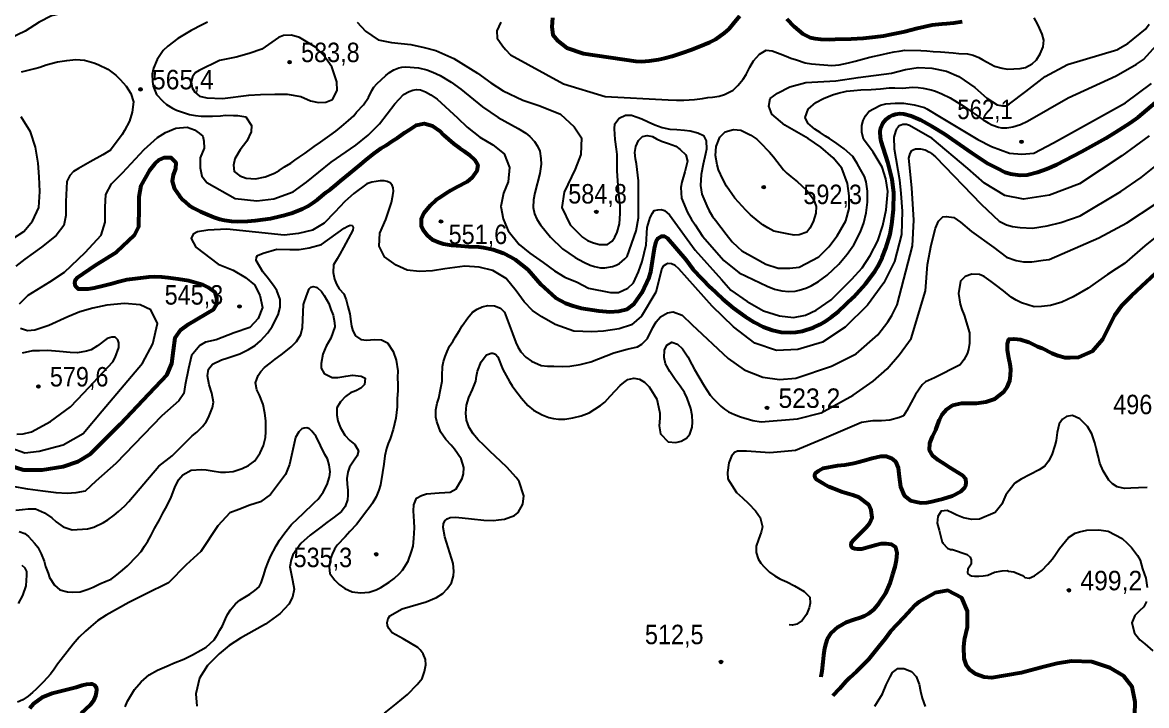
# Model space of a CAD drawing. Header units: metres. Extents: x 547833 to 556102, y 1844799 to 1850994.
# Drawn here: x 551355 to 552337, y 1848563 to 1849160 of the extents above; entities that cross this region are included whole.
import ezdxf

# ---------------------------------------------------------------- set-up
doc = ezdxf.new("R2010")
doc.units = ezdxf.units.M
doc.header["$LTSCALE"] = 6.8
for name, color, linetype, lineweight in [('1', 7, 'Continuous', 25), ('2', 7, 'Continuous', 53), ('5', 7, 'Continuous', 13)]:
    doc.layers.add(name, color=color, linetype=linetype, lineweight=lineweight)

msp = doc.modelspace()

# ---------------------------------------------------------------- hatches: boundary and pattern name
at = {"layer": '5'}
for points in [[(551589.51, 1849124.86, 1), (551586.51, 1849124.86, 1)], [(551459.25, 1849101.08, 1), (551456.25, 1849101.08, 1)], [(552228.83, 1849055.31, 1), (552225.83, 1849055.31, 1)], [(552003.63, 1849015.61, 1), (552000.63, 1849015.61, 1)], [(551721.71, 1848985.66, 1), (551718.71, 1848985.66, 1)], [(551857.45, 1848994, 1), (551854.45, 1848994, 1)], [(551545.71, 1848911.43, 1), (551542.71, 1848911.43, 1)], [(551370.07, 1848841.45, 1), (551367.07, 1848841.45, 1)], [(552006.57, 1848822.75, 1), (552003.57, 1848822.75, 1)], [(551665.21, 1848694.81, 1), (551662.21, 1848694.81, 1)], [(552270.26, 1848663.38, 1), (552267.26, 1848663.38, 1)], [(551966.39, 1848600.75, 1), (551963.39, 1848600.75, 1)]]:
    msp.add_hatch(color=256, dxfattribs=at).paths.add_polyline_path(points)

# ---------------------------------------------------------------- linework, layer by layer
at = {"layer": '1'}
for points in [[(551403.02, 1849169.18), (551390.15, 1849167.62), (551379.99, 1849165.34), (551369.31, 1849159.73), (551357.09, 1849151.85), (551344.13, 1849145.71)], [(552236.78, 1849123.46), (552240.34, 1849126.87), (552243.69, 1849132.14), (552246.31, 1849138.28), (552246.92, 1849144.03), (552245.38, 1849149.23), (552243.05, 1849154.49), (552241.2, 1849158.23), (552238.39, 1849163.59)], [(551516.33, 1849159.66), (551511.48, 1849157.46), (551502.15, 1849152.49), (551490.35, 1849145.45), (551481.53, 1849138.93), (551477.67, 1849135.1), (551472.38, 1849127.25), (551468.98, 1849119.63), (551467.87, 1849114.21), (551468.15, 1849107.99), (551468.96, 1849103.93), (551471.78, 1849096.58), (551477.28, 1849090.84), (551480.54, 1849087.71), (551485.56, 1849084.64), (551489.3, 1849082.85), (551494.3, 1849081.22), (551500.65, 1849079.1), (551505.71, 1849078.28), (551510.74, 1849077.77), (551516.68, 1849077.69), (551520.68, 1849077.69), (551527.53, 1849078.04), (551532.12, 1849078.44), (551538.87, 1849078.3), (551542.87, 1849078.3), (551549.91, 1849077.08), (551554.83, 1849069.5), (551554.4, 1849063.85), (551550.58, 1849055.69), (551544.76, 1849048.26), (551540.27, 1849040.35), (551539.03, 1849034.75), (551539.68, 1849029.38), (551544.46, 1849025.64), (551550, 1849023.59), (551558.08, 1849022.97), (551566.53, 1849024.63), (551574.78, 1849027.88), (551578.83, 1849030.13), (551583.58, 1849033.27), (551589.09, 1849036.66), (551592.48, 1849039.16), (551596.49, 1849041.73), (551601.65, 1849045.4), (551609.6, 1849051.17), (551614.9, 1849055.01), (551623.16, 1849060.82), (551628.32, 1849064.49), (551633.27, 1849068.62)], [(551646.93, 1849159.9), (551654.16, 1849151.9), (551665.26, 1849144.37), (551677.02, 1849142.14), (551693.84, 1849140.14), (551705.48, 1849137.77), (551715.73, 1849135.1), (551731.6, 1849128.02), (551752.22, 1849115.12), (551763.67, 1849106.85), (551774.59, 1849099.69), (551791.75, 1849091.6), (551806.72, 1849086.62), (551824.56, 1849079.39), (551836.72, 1849068.47), (551843.01, 1849058.66), (551842.41, 1849044.23), (551837.59, 1849031.24), (551827.75, 1849011.25), (551825.85, 1848997.84), (551833.05, 1848982.66), (551843.89, 1848971.83), (551848.33, 1848969.03), (551853.55, 1848967.1), (551858.78, 1848965.48), (551865.57, 1848965.47), (551869.66, 1848968.45), (551872.11, 1848971.89), (551874.28, 1848976.4), (551876.14, 1848983.71), (551876.88, 1848992.48), (551876.72, 1848999.41), (551876.16, 1849004.4), (551875.7, 1849009.87), (551874.74, 1849021.13), (551874.23, 1849029.75), (551874.25, 1849037.97), (551874.03, 1849044.1), (551873.5, 1849048.77), (551872.54, 1849057.19), (551871.79, 1849066.58), (551872.24, 1849071.05), (551875.79, 1849075.87), (551881.5, 1849078.42), (551886.7, 1849078.53), (551891.62, 1849076.88), (551895.58, 1849075.43), (551901.09, 1849072.74), (551907.09, 1849069.95), (551913.51, 1849067.68), (551920.13, 1849066.37), (551926.33, 1849065.97), (551932.88, 1849065.29), (551937.84, 1849064.75), (551944.49, 1849063.14), (551949.66, 1849060.72), (551951.75, 1849056.22), (551952.11, 1849048.84), (551951.32, 1849044.65), (551949.2, 1849035.57), (551947.52, 1849026.69), (551947.02, 1849017.17), (551948.04, 1849009.55), (551952.36, 1848999.3), (551954.2, 1848995.56), (551957.51, 1848990.09), (551959.94, 1848986.74), (551969.22, 1848974.53), (551974.71, 1848967.89), (551979.15, 1848963.5), (551983.18, 1848960.01), (551994.05, 1848953.76), (552003.89, 1848948.2), (552014.79, 1848944.98), (552025.06, 1848944.98), (552033.18, 1848945.63), (552050.36, 1848954.87), (552059.11, 1848963.38), (552066.43, 1848973.01), (552073.85, 1848986.05), (552076.83, 1848996.99), (552076.81, 1849007.95), (552075.35, 1849018.87)], [(551772.62, 1849159.7), (551769.04, 1849152.22), (551769.35, 1849145.69), (551773.98, 1849139.2), (551776.48, 1849135.82), (551781.06, 1849131.09), (551827.35, 1849105.92), (551863.72, 1849094.73), (551918.7, 1849091.99), (551926.02, 1849091.56), (551932.5, 1849091.5), (551941.57, 1849092.21), (551948.57, 1849093.16), (551953.39, 1849093.87), (551957.44, 1849094.33), (551963.19, 1849095.14), (551967.76, 1849096.6), (551975.55, 1849100.33), (551979.66, 1849104.43), (551984.26, 1849109.84), (551986.95, 1849113.94), (551990.16, 1849120.46), (551993.16, 1849126.01), (551998.35, 1849131.81), (552004.44, 1849135.18), (552009.4, 1849134.64), (552016.47, 1849132.12), (552021.74, 1849130.2), (552025.73, 1849128.44), (552030.66, 1849126.79), (552038.35, 1849124.34), (552043.83, 1849123.38), (552061.68, 1849121.93), (552068.09, 1849122.5), (552076.26, 1849124.22), (552082.08, 1849125.82), (552094.97, 1849129.18), (552105.74, 1849131.66), (552110.52, 1849132.68), (552116.23, 1849133.8), (552120.6, 1849134.3), (552125.55, 1849135.17), (552139.31, 1849135), (552144.54, 1849134.8), (552150.29, 1849134.19), (552156.5, 1849133.79), (552167.8, 1849133.01), (552172.75, 1849132.47), (552180.07, 1849132.04), (552185.09, 1849130.87), (552190.05, 1849128.9), (552193.45, 1849126.76), (552197.3, 1849124.83), (552203.86, 1849121.31), (552210.38, 1849119.52), (552215.06, 1849118.63), (552226.04, 1849119.25), (552230.82, 1849120.26), (552236.78, 1849123.46)], [(552075.35, 1849018.87), (552070.35, 1849032.1), (552062.96, 1849041.38), (552052.19, 1849050.51), (552040.95, 1849058.16), (552020.48, 1849069.77), (552009.19, 1849079.41), (552006.69, 1849086.51), (552007.94, 1849093.19), (552014.2, 1849097.79), (552025.05, 1849103.21), (552038.82, 1849106.97), (552065.11, 1849108.64), (552084.72, 1849111.57), (552113.78, 1849115.16), (552126.06, 1849118.35), (552137.2, 1849120.1), (552149.03, 1849119.44), (552161.73, 1849116.94), (552172.48, 1849112.24), (552186.58, 1849102.6), (552186.58, 1849102.6), (552196.97, 1849093.29), (552206.19, 1849087.45), (552210.79, 1849086.53), (552213.92, 1849086.53), (552216.9, 1849088.33), (552231.14, 1849099.17), (552247.96, 1849112.37), (552267.43, 1849122.77), (552311.54, 1849135.95), (552311.58, 1849136.25), (552320.13, 1849141.18), (552335.58, 1849153.68), (552338.87, 1849157.96)], [(552090.12, 1849024.82), (552086.76, 1849030.95), (552083.94, 1849036.32), (552079.94, 1849042.34), (552072.54, 1849049.08), (552066.02, 1849053.7), (552059.53, 1849058.02), (552056.13, 1849060.16), (552051.52, 1849063.27), (552046.76, 1849066.2), (552040.62, 1849071.66), (552038.5, 1849076.48), (552040.97, 1849083.86), (552047.58, 1849089.66), (552054.29, 1849093.11), (552062.29, 1849096.38), (552067.34, 1849097.74), (552074.58, 1849099.35), (552080.82, 1849100.06), (552086.91, 1849100.59), (552095.89, 1849100.82), (552104.17, 1849101.6), (552111.65, 1849102.45), (552116.71, 1849102.39), (552123.67, 1849102.23), (552131.71, 1849102.96), (552137.22, 1849102.79), (552141.55, 1849102.17), (552148.35, 1849100.72), (552152.32, 1849099.53), (552157.76, 1849097.22), (552165.08, 1849093.52), (552177.15, 1849085.96), (552193.84, 1849074.35), (552198.09, 1849071.76), (552201.46, 1849070.12), (552207.35, 1849067.95), (552209.92, 1849067.42), (552214.56, 1849067.55), (552219.64, 1849068.45), (552226.48, 1849070.34), (552232.67, 1849073.25), (552267.99, 1849093.59), (552310.11, 1849112.94), (552327.91, 1849123.19), (552333.86, 1849127.26), (552353.77, 1849149)], [(551353.7, 1849116.52), (551359.49, 1849117.7), (551365.37, 1849119.38), (551369.71, 1849120.55), (551375.42, 1849122.36), (551385.33, 1849125.17), (551393.36, 1849126.3), (551401.12, 1849127.08), (551408.88, 1849126.43), (551416.85, 1849124.19), (551420.69, 1849122.89), (551429.19, 1849118.8), (551436.23, 1849113.57), (551440.07, 1849109.71), (551445.12, 1849103.76), (551449.25, 1849097.37), (551451.71, 1849090.3), (551450.58, 1849081.19), (551448.03, 1849073.19), (551443.89, 1849065), (551441.75, 1849061.54), (551431.5, 1849047.94), (551424.9, 1849043.85), (551413.91, 1849037.88), (551403.55, 1849031.91), (551399.15, 1849029.39), (551396.01, 1849025.94), (551393.5, 1849020.59), (551392.56, 1849002.99), (551392.56, 1848990.73), (551390.67, 1848982.24), (551384.08, 1848973.44), (551371.2, 1848963.07), (551356.72, 1848952.82), (551348.83, 1848946.72)], [(551633.27, 1849068.62), (551639.36, 1849073.84), (551643.99, 1849077.93), (551646.49, 1849081.11), (551652.43, 1849087.6), (551656.93, 1849094.08), (551659.89, 1849100.04), (551661.54, 1849102.94), (551664.31, 1849105.95), (551671.94, 1849113.3), (551675.31, 1849115.89), (551679.08, 1849118.01), (551683.52, 1849119.8), (551685.96, 1849120.44), (551689.63, 1849120.83), (551700.67, 1849119.96), (551708.02, 1849118.08), (551713.1, 1849116.2), (551719.59, 1849113.16), (551729.14, 1849107.47), (551737.59, 1849101.26), (551756.43, 1849085.66), (551770.33, 1849076.41), (551787.78, 1849066.87), (551794.33, 1849062.9), (551797.99, 1849060.02), (551801.97, 1849055.43), (551804.59, 1849051.55), (551806.49, 1849047.17), (551807.5, 1849040.58), (551807.61, 1849035.67), (551806.56, 1849027.47), (551802.19, 1849010.52), (551801.13, 1849004.67), (551800.84, 1848997.83), (551801.95, 1848992.39), (551804.02, 1848987.63), (551807.05, 1848982.66), (551815.84, 1848971.88), (551826.36, 1848961.76), (551837.36, 1848954.2), (551845, 1848950.02), (551850.69, 1848947.44), (551854.33, 1848946.25), (551859.53, 1848945.18), (551863.46, 1848945.09), (551870.11, 1848946.21), (551873.36, 1848947.33), (551876.13, 1848948.92), (551880.87, 1848952.88), (551882.83, 1848955.12), (551890.6, 1848977.45), (551892.88, 1848988.88), (551892.9, 1849015.45), (551892.72, 1849021.27), (551891.62, 1849030.94), (551891.06, 1849035.92), (551890.08, 1849040.39), (551889.61, 1849045.87), (551890.43, 1849051.17), (551892.67, 1849056.47), (551896.41, 1849059.74), (551900.39, 1849060.82), (551904.93, 1849059.76), (551908.61, 1849057.96), (551912.81, 1849055.76), (551918.87, 1849053.76), (551925.46, 1849051.35), (551929.24, 1849048.62), (551934.04, 1849043.95), (551935.47, 1849038.27), (551933.38, 1849028.88), (551930.76, 1849019.9), (551929.87, 1849015.22), (551930.45, 1849005.97), (551935.64, 1848993.61), (551939.19, 1848987.39), (551942.24, 1848982.68), (551948.57, 1848972.82), (551967.34, 1848951.54), (551980.86, 1848940.72), (552005.17, 1848928.97), (552011.69, 1848926.57), (552018.05, 1848925.06), (552024.04, 1848924.46), (552029.78, 1848924.83), (552033.24, 1848925.54), (552038.97, 1848927.4), (552043.61, 1848929.38), (552049.93, 1848933.24), (552057.5, 1848938.71), (552067.74, 1848948.34), (552075.16, 1848956.97), (552080.74, 1848965.13), (552086.71, 1848976.62), (552089.61, 1848984.34), (552091.8, 1848993.08), (552092.84, 1849002.56), (552092.8, 1849011.98), (552091.57, 1849020.23), (552090.12, 1849024.82)], [(551559.48, 1849003.77), (551574.17, 1849005.29), (551591.17, 1849011.53), (551602.67, 1849019.98), (551624.45, 1849037.37), (551645.99, 1849052.38), (551656.69, 1849060.99), (551666.58, 1849070.94), (551680, 1849088.36), (551687.57, 1849096.7), (551692.35, 1849099.09), (551695.76, 1849100.46), (551698.84, 1849100.97), (551702.42, 1849100.63), (551706.69, 1849098.92), (551711.47, 1849096.36), (551716.94, 1849092.6), (551734.73, 1849076.21), (551743.02, 1849068.08), (551743.02, 1849068.08), (551754.13, 1849059.38), (551765.54, 1849052.54), (551775.34, 1849044.86), (551780.22, 1849032.66), (551778.86, 1849020.22), (551774.95, 1849010.48), (551772.58, 1848998.84), (551774.55, 1848987.98), (551778.95, 1848977.55), (551788.52, 1848965.4), (551797.78, 1848957.91), (551809.6, 1848949.81), (551819.38, 1848942.39), (551828.39, 1848936.95), (551839.22, 1848932.66), (551849.15, 1848927.44), (551868.2, 1848923.58), (551875.25, 1848923.58), (551883.49, 1848927.43), (551888.41, 1848932.14), (551892.9, 1848941.77), (551895.89, 1848950.76), (551899.53, 1848965.1), (551900.38, 1848980.3), (551903.04, 1848989.08), (551904.91, 1848992.83), (551906.36, 1848995.11), (551909.68, 1848995.95), (551912.58, 1848996.15), (551915.48, 1848995.11), (551919.84, 1848991.58), (551942.3, 1848960.61), (551965.18, 1848934.92), (551973.52, 1848925.72), (551987.76, 1848915.69), (552001.93, 1848907.62), (552016.02, 1848903.32), (552028.23, 1848901.67), (552038.69, 1848903.73), (552048.06, 1848908.26), (552061.22, 1848917.03), (552079.23, 1848935.28), (552088.21, 1848945.24), (552095.28, 1848955.76), (552101.93, 1848968.71), (552106.32, 1848982.03), (552109.21, 1848995.83), (552110.65, 1849011.93), (552108.94, 1849022.81), (552105.49, 1849032.97), (552097.63, 1849046.11), (552089.44, 1849057.65), (552087.86, 1849063.65), (552087.86, 1849069.56), (552089.18, 1849074), (552091.15, 1849077.94), (552094.27, 1849081.89), (552098.04, 1849084.02), (552104.12, 1849087.31), (552108.88, 1849088.3), (552116.92, 1849088.95), (552124.64, 1849088.95), (552133.5, 1849087.47), (552142.69, 1849085.17), (552144.66, 1849084.02), (552157.1, 1849076.57), (552180.49, 1849062.44), (552189.32, 1849057.38), (552201.18, 1849051.11), (552216.87, 1849045.31), (552227.68, 1849044.4), (552238.04, 1849045.31), (552255.16, 1849054.32), (552318.26, 1849089.29), (552340.89, 1849106.28)], [(551346.79, 1848971.13), (551355.89, 1848976.8), (551363.52, 1848985.95), (551368.98, 1848997.97), (551369.9, 1849011.92), (551369.25, 1849024.76), (551368.48, 1849036.54), (551365.99, 1849050.6), (551361.76, 1849063.92), (551353.38, 1849077)], [(551351.94, 1848913.75), (551359.76, 1848921.14), (551378.42, 1848932.89), (551391.3, 1848941.38), (551409.51, 1848958.67), (551423.33, 1848973.76), (551426.78, 1848985.07), (551426.78, 1848998.28), (551427.41, 1849009.28), (551432.44, 1849018.39), (551442.17, 1849028.14), (551460.86, 1849048.44), (551472.74, 1849059.15), (551479.59, 1849063.33), (551488.7, 1849067.1), (551498.43, 1849068.05), (551505.03, 1849065.84), (551509.11, 1849062.7), (551512.25, 1849060.19), (551513.19, 1849055.79), (551513.51, 1849049.81), (551509.74, 1849041.33), (551509.74, 1849032.53), (551511.31, 1849025.3), (551515.7, 1849019.64), (551540.57, 1849005.78), (551559.48, 1849003.77)], [(552338.96, 1849060.43), (552315.08, 1849043.05), (552278.1, 1849018.59), (552251.81, 1849008.72), (552229.23, 1849005), (552212.86, 1849008.47), (552195.02, 1849019.17), (552180.59, 1849031.83), (552149.17, 1849058.02), (552129.55, 1849069.57), (552126.76, 1849070.23), (552123.81, 1849070.23), (552122.17, 1849069.9), (552120.53, 1849069.08), (552119.21, 1849067.76), (552118.23, 1849066.45), (552117.41, 1849064.15), (552115.93, 1849059.22), (552116.09, 1849049.19), (552120.77, 1849022.06), (552121.99, 1849010.12), (552122.97, 1848994.64), (552122.56, 1848974.2), (552116.51, 1848950.77), (552107.08, 1848931.91), (552092.78, 1848912.49), (552073.27, 1848893.26), (552053.57, 1848880.24), (552032.08, 1848873.78), (552013.35, 1848872.83), (551994.3, 1848879.37), (551975.79, 1848893.64), (551957.24, 1848911.68), (551927.97, 1848944.17), (551924.7, 1848947.28), (551921.75, 1848948.68), (551918.48, 1848948.84), (551916.62, 1848947.9), (551914.28, 1848946.66), (551913.04, 1848944.63), (551907.91, 1848923.78), (551895.41, 1848902.8), (551886.55, 1848895.2), (551876, 1848891.82), (551862.28, 1848889.7), (551852.03, 1848889.28), (551836.27, 1848889.69), (551820.11, 1848895.49), (551808.45, 1848902.29)], [(552101.76, 1848886.64), (552110.62, 1848897.95), (552114, 1848903.38), (552118.69, 1848912.67), (552132.16, 1848964.4), (552133.37, 1848986.72), (552131.56, 1849015.08), (552129.06, 1849040.98), (552130.05, 1849045.09), (552131.52, 1849047.55), (552132.84, 1849048.37), (552134.64, 1849049.19), (552136.78, 1849049.19), (552139.24, 1849049.19), (552143.34, 1849048.21), (552146.96, 1849046.24), (552148.59, 1849044.92), (552152.24, 1849041.98), (552192, 1849000.84), (552207.78, 1848986.04), (552214.36, 1848982.75), (552219.62, 1848981.1), (552226.19, 1848980.44), (552237.04, 1848979.78), (552249.86, 1848981.76), (552261.7, 1848984.72), (552278.46, 1848990.64), (552313.99, 1849011.94), (552331.87, 1849024.18), (552349.33, 1849037.93)], [(551808.45, 1848902.29), (551800.06, 1848907.93), (551792.89, 1848915.41), (551785.84, 1848925.13), (551777.11, 1848935.69), (551765.54, 1848942.9), (551753.72, 1848945.64), (551741.05, 1848946.71), (551723.59, 1848944.33), (551712.85, 1848942.5), (551701.44, 1848941.9), (551690.58, 1848943.19), (551681.17, 1848947.53), (551671.02, 1848954.79), (551666.24, 1848964.12), (551666.84, 1848975.29), (551672.04, 1848987.28), (551676.89, 1849002.23), (551678.23, 1849008.2), (551678.64, 1849012.01), (551678.44, 1849014.89), (551677.72, 1849017.26), (551675.97, 1849019.42), (551673.19, 1849020.65), (551670.72, 1849021.06), (551667.13, 1849021.17), (551663.63, 1849020.55), (551659.82, 1849019.93), (551655.4, 1849018.39), (551644.07, 1849010.12), (551636.19, 1849003.03), (551636.19, 1849003.03), (551627.53, 1848993.75), (551618.12, 1848984.13), (551608.02, 1848978.07), (551595.86, 1848975.03), (551583.11, 1848973.61), (551533.15, 1848978.91), (551516.49, 1848978), (551507.48, 1848976.65), (551503.88, 1848974.4), (551502.07, 1848970.79), (551506.13, 1848963.13), (551525.5, 1848948.21), (551538.77, 1848943.17), (551549.49, 1848936.63), (551557.31, 1848930.28), (551562.07, 1848921.19), (551564.41, 1848910.51), (551560.5, 1848900.77), (551553.37, 1848892.86), (551539.61, 1848888.25), (551529.23, 1848884.23), (551523.87, 1848882.22), (551514.49, 1848880.2), (551509.46, 1848877.19), (551502.43, 1848868.47), (551499.75, 1848857.07), (551496.73, 1848842.98), (551495.73, 1848835.27), (551491.37, 1848828.9), (551476.3, 1848815.82), (551436.1, 1848774.24), (551418.68, 1848758.82), (551409.29, 1848750.1), (551401.25, 1848748.43), (551393.55, 1848748.09), (551384.17, 1848748.43), (551372.44, 1848750.1), (551359.44, 1848751.7), (551346.37, 1848754.03)], [(552246.24, 1848951.81), (552251.63, 1848952.51), (552294.9, 1848971.23), (552319.23, 1848984.39), (552344.21, 1849000.84)], [(551750.6, 1848846.02), (551751.35, 1848850.53), (551752.28, 1848854.9), (551755.31, 1848862.98), (551759.97, 1848868.99), (551761.86, 1848869.82), (551763.95, 1848870.45), (551765.42, 1848870.45), (551767.72, 1848869.82), (551769.81, 1848867.31), (551774.38, 1848856.3), (551779.98, 1848845.88), (551782.31, 1848842.04), (551784.74, 1848838.69), (551790.65, 1848831.15), (551796.24, 1848824.99), (551801.14, 1848820.81), (551804.85, 1848818.7), (551808.7, 1848816.77), (551814.49, 1848814.43), (551818.55, 1848813.47), (551823.02, 1848813.03), (551828.39, 1848813), (551835.52, 1848814.13), (551842.76, 1848815.74), (551849.72, 1848818.42), (551859.72, 1848824.92), (551863.35, 1848827.7), (551868.12, 1848832.98), (551872.61, 1848837.91), (551876.86, 1848842.18), (551880.01, 1848845.06), (551883.37, 1848847.5), (551888.59, 1848848.72), (551893.76, 1848847.73), (551897.99, 1848845.21), (551902.09, 1848841.09), (551906.5, 1848834.17), (551908.66, 1848830.47), (551910.24, 1848823.54), (551911.32, 1848818.14), (551911.33, 1848813.88), (551910.69, 1848807.02), (551911.95, 1848800.06), (551918.58, 1848793.07), (551925.27, 1848792.57), (551930.05, 1848793.58), (551934.79, 1848796.33), (551937.56, 1848799.8), (551939.55, 1848805.87), (551939.85, 1848810.17), (551939.67, 1848815.99), (551938.48, 1848822.32), (551935.27, 1848831.12), (551932.97, 1848836.07), (551929.32, 1848841.81), (551924.87, 1848847.62), (551920.15, 1848854.51), (551916.39, 1848861.18), (551915.27, 1848866.9), (551915.36, 1848873.07), (551917.53, 1848877.58), (551921.96, 1848880.29), (551926.74, 1848878.46), (551931.33, 1848874.25), (551935.88, 1848867.5), (551939.5, 1848860.65), (551941.73, 1848856.32), (551950.14, 1848841.96), (551955.5, 1848833.73), (551958.21, 1848830.72), (551964.63, 1848824.18), (551967.93, 1848821.56), (551971.5, 1848819.28), (551976.67, 1848816.87), (551981.77, 1848815.08), (551992.8, 1848811.71), (551999.85, 1848810.47), (552031.53, 1848813.07), (552052.36, 1848818.42), (552080.36, 1848833.94), (552097.69, 1848846.03), (552110.1, 1848856.92), (552120.91, 1848869.32), (552131, 1848883.46), (552143.56, 1848924.95), (552145.23, 1848947.91), (552148.56, 1848965.03), (552152.32, 1848979.65), (552154.82, 1848985.91), (552158.58, 1848989.67), (552161.92, 1848990.09), (552168.18, 1848989.25), (552174.02, 1848985.08), (552183.62, 1848976.73), (552203.23, 1848962.95), (552214.36, 1848954.45), (552222.58, 1848951.49), (552229.15, 1848950.5), (552236.38, 1848950.5), (552246.24, 1848951.81)], [(551425.55, 1848722.68), (551429.11, 1848725.04), (551434.73, 1848728.92), (551438.49, 1848732.26), (551444.13, 1848737.27), (551447.67, 1848741.07), (551473.62, 1848771.85), (551485.55, 1848780.81), (551502.86, 1848798.39), (551506.97, 1848801.45), (551511.8, 1848806.52), (551514.99, 1848810.59), (551517.27, 1848814.23), (551520.7, 1848822.98), (551521.56, 1848827.73), (551520.11, 1848835.72), (551517.65, 1848842.79), (551516.38, 1848850.64), (551517.09, 1848856.66), (551520.73, 1848860.94), (551528.46, 1848864.6), (551533.22, 1848866.3), (551540.15, 1848868.59), (551544.45, 1848870.07), (551552.18, 1848873.73), (551557.83, 1848877.3), (551562.64, 1848881.25), (551565.72, 1848884.83), (551568.99, 1848888.27), (551572.8, 1848893.86), (551577.96, 1848904.09), (551579.86, 1848910.89), (551579.69, 1848917.6), (551576.83, 1848925.26), (551574.48, 1848928.82), (551569.49, 1848935.58), (551564.76, 1848941.57), (551558.9, 1848951.49), (551559.12, 1848954.32), (551559.99, 1848955.84), (551564.99, 1848958.02), (551576.92, 1848961.47), (551588.16, 1848961.23), (551596.35, 1848961.11), (551605.15, 1848962.5), (551615.83, 1848965.55), (551635.56, 1848979.81), (551638.73, 1848981.46), (551640.89, 1848982.28), (551642.54, 1848982.07), (551643.15, 1848981.66), (551643.46, 1848980.32), (551643.26, 1848978.16), (551635.21, 1848962.94), (551631.76, 1848957.08), (551629.51, 1848953.12), (551626.48, 1848947.79), (551626.02, 1848941), (551627.2, 1848935.22), (551629, 1848930.95), (551631.18, 1848926.67), (551635.48, 1848922.33), (551637.5, 1848917.04), (551638.93, 1848911.36), (551640.61, 1848904.92), (551641.35, 1848898.37), (551642.16, 1848894.04), (551643.24, 1848890.06), (551645.47, 1848885.73), (551650.08, 1848882.63), (551655.53, 1848881.98), (551661.93, 1848882.55), (551668.14, 1848882.15), (551673.48, 1848879.59), (551678.59, 1848872.12), (551681.2, 1848864.37), (551682.4, 1848855.19), (551682.28, 1848849.33), (551682.5, 1848843.2), (551682.65, 1848837.69), (551682, 1848830.83), (551682.02, 1848823.73), (551680.8, 1848813.64), (551678.43, 1848803.9), (551675.71, 1848795.86), (551674.12, 1848791.73), (551672.75, 1848787.15), (551671.24, 1848780.98), (551670.18, 1848773.6), (551669.26, 1848766.39), (551667.48, 1848755.61), (551665.97, 1848750.86), (551663.62, 1848745.07), (551660.31, 1848739.49), (551657.62, 1848735.39), (551654.44, 1848731.4), (551651.16, 1848726.92), (551646.32, 1848720.85), (551640.68, 1848714.84), (551636.64, 1848710.12), (551629.59, 1848702.69)], [(552359.05, 1848983.54), (552335.13, 1848964.36), (552317.42, 1848948.84), (552310.19, 1848944.39), (552302.41, 1848939.24), (552291.58, 1848931.7), (552285.45, 1848927.22), (552272.4, 1848919.74), (552262.5, 1848915.14), (552252.57, 1848912.28), (552244.77, 1848911.4), (552238.5, 1848911), (552227.37, 1848914.48), (552222.69, 1848916.79), (552218.28, 1848919.45), (552211.65, 1848925.01), (552204.22, 1848930.64), (552200.78, 1848933.09), (552194.74, 1848937.62), (552190.76, 1848939.38), (552183.93, 1848939.71), (552178.01, 1848937.62)], [(551382.53, 1848667.74), (551387.39, 1848663.87), (551394.08, 1848661.95), (551398.2, 1848661.78), (551404.96, 1848662.07), (551411.95, 1848664.45), (551416.48, 1848666.22), (551422.33, 1848668.94), (551427.73, 1848671.44), (551432.27, 1848673.22), (551435.76, 1848675.83), (551442.13, 1848680.97), (551446.45, 1848684.62), (551454.64, 1848693.12), (551458.27, 1848697.32), (551461.38, 1848701.94), (551464.21, 1848706.21), (551466.83, 1848710.92), (551469.9, 1848717.27), (551474.25, 1848724.87), (551477.22, 1848730.73), (551480.63, 1848736.8), (551484.46, 1848744.81), (551487.63, 1848753.07), (551490.98, 1848759.76), (551494.74, 1848764.14), (551502.01, 1848768.27), (551510.93, 1848768.98), (551515, 1848768.78), (551520.49, 1848767.76), (551527.6, 1848766.54), (551531.87, 1848766.54), (551538.77, 1848767.07), (551546.53, 1848769.69), (551552.07, 1848772.37), (551557.74, 1848776.64), (551562.33, 1848783.48), (551565.09, 1848789.79), (551566.81, 1848796.93), (551567.21, 1848801.71), (551567.37, 1848807.26), (551567.23, 1848811.35), (551566.45, 1848818.2), (551564.8, 1848825.75), (551561.67, 1848833.92), (551559.27, 1848838.39), (551558.25, 1848844.59), (551560.66, 1848851.18), (551562.8, 1848854.58), (551566.05, 1848857.94), (551570.96, 1848861.97), (551575.32, 1848865.31), (551580.58, 1848869.06), (551586.25, 1848873.34), (551589.4, 1848876.22), (551594.1, 1848880.7), (551597.83, 1848886.81), (551599.34, 1848892.98), (551600.24, 1848913.18), (551602.63, 1848920.8), (551605.03, 1848926.9), (551606.55, 1848928.2), (551608.51, 1848928.86), (551611.34, 1848928.2), (551611.99, 1848927.99), (551615.91, 1848924.5), (551618.3, 1848921.02), (551622.22, 1848914.05), (551623.96, 1848908.61), (551625.92, 1848903.82), (551627.22, 1848897.5), (551627.37, 1848893.48), (551623.92, 1848883.61), (551619.82, 1848876.67), (551616.99, 1848869.56), (551615.52, 1848861.66), (551615.67, 1848857.57), (551618.1, 1848852.79), (551625.14, 1848849.17), (551630.03, 1848849.25), (551636.99, 1848850.51), (551643.05, 1848851.36), (551650.4, 1848850.61), (551654.07, 1848848.82), (551653.46, 1848843.07), (551650.35, 1848839.87), (551645.71, 1848837.61), (551641.32, 1848836.01), (551636.96, 1848832.67), (551632.43, 1848828.05), (551629.39, 1848822.81), (551629.34, 1848816.33), (551630.22, 1848811.38), (551632.1, 1848805.91), (551636.2, 1848798.96), (551640.68, 1848794.25), (551644.88, 1848790.63), (551648.32, 1848785.33), (551647.09, 1848780.93), (551644.36, 1848777.15), (551640.18, 1848770.83)], [(552178.01, 1848937.62), (552174.07, 1848933.38), (552172.43, 1848922.77), (552173.8, 1848913.46), (552175.13, 1848908.71), (552177.25, 1848903.9), (552181.86, 1848888.32), (552181.95, 1848879.17), (552181.13, 1848873.86), (552179.82, 1848870.08), (552176.96, 1848864.71), (552173.81, 1848860.4), (552151.22, 1848849.06), (552143.53, 1848845.38), (552140.54, 1848843.04), (552134.85, 1848834.34), (552127.16, 1848820.62), (552124.16, 1848815.94), (552120.81, 1848814.26), (552112.46, 1848811.92), (552105.1, 1848811.59), (552097.41, 1848811.59), (552087.72, 1848809.91), (552052.95, 1848795.19), (552029.88, 1848785.49), (552007.48, 1848783.48), (551987.09, 1848784.82), (551979.4, 1848784.82), (551976.73, 1848783.82), (551974.05, 1848780.47), (551971.71, 1848774.78), (551970.38, 1848766.42), (551970.71, 1848760.73), (551978.34, 1848748.88), (551983.76, 1848744.28), (551988.9, 1848739.34), (551994.84, 1848732.9)], [(551345.31, 1848787.45), (551356.7, 1848783.63), (551369.09, 1848784.97), (551390.2, 1848790.34), (551407.62, 1848800.4), (551424.37, 1848820.18), (551459.55, 1848861.76), (551468.59, 1848878.86), (551472.5, 1848896.61), (551466.78, 1848908.32), (551457.34, 1848912.92), (551443.91, 1848913.9), (551428.41, 1848912.53), (551416.22, 1848909.75), (551404.86, 1848906.54), (551394.28, 1848902.26), (551377.7, 1848894.76), (551365.41, 1848890.66), (551359.07, 1848889.98), (551352.86, 1848892.05)], [(551629.59, 1848702.69), (551627.27, 1848699.43), (551625.1, 1848694.92), (551623.41, 1848690.31), (551622.42, 1848683.72), (551623.23, 1848677.97), (551627.37, 1848672.13), (551631.26, 1848668.46), (551636.22, 1848665.08), (551642.71, 1848662.18), (551649.91, 1848661.26), (551657.61, 1848661.66), (551663.53, 1848663.75), (551667.71, 1848665.81), (551675.08, 1848670.43), (551679.44, 1848673.77), (551684.01, 1848678.07), (551686.67, 1848681.06), (551691.47, 1848688.87), (551694.46, 1848697.26), (551695.84, 1848701.83), (551696.48, 1848708.69), (551697.01, 1848717.91), (551696.69, 1848723.56), (551696.29, 1848732.67), (551696.62, 1848738.08), (551698.97, 1848743.87), (551703.12, 1848746.23), (551707.69, 1848747.7), (551718.64, 1848748.62), (551723.52, 1848748.7), (551728.2, 1848749.23), (551733.56, 1848752.05), (551738.84, 1848761.17), (551739.98, 1848765.09), (551740.14, 1848770.64), (551738.01, 1848778.29), (551732.17, 1848786.63), (551729.08, 1848790.22), (551724.56, 1848795.24), (551719.87, 1848801.81), (551716.49, 1848810.74), (551715.72, 1848814.76), (551715.81, 1848820.93), (551716.87, 1848826.89), (551718.28, 1848831.15), (551719.93, 1848838.92), (551721.16, 1848846.16), (551721.25, 1848850.91), (551721.61, 1848858.84), (551722.37, 1848863.35), (551723.92, 1848867.79), (551725.64, 1848872.09), (551727.81, 1848876.6), (551730.5, 1848880.69), (551733.02, 1848884.92), (551736.34, 1848890.51), (551738.72, 1848894.57), (551743.8, 1848901.3), (551747.81, 1848906.33), (551751.75, 1848909.15), (551756.11, 1848911.06), (551761.2, 1848912.11), (551767.06, 1848911.99), (551772.19, 1848909.89), (551775.73, 1848906.5), (551777.54, 1848901.65), (551779.18, 1848896.94), (551782.6, 1848887.7), (551785.53, 1848879.98), (551787.23, 1848876.07), (551790.08, 1848871.81), (551794.42, 1848866.94), (551799.39, 1848863.55), (551807.85, 1848859.93), (551813.29, 1848859.29), (551818.83, 1848859.13), (551825.97, 1848858.83), (551832.73, 1848859.12), (551841.7, 1848860.77), (551851.22, 1848863.11), (551871.13, 1848870.9), (551882.74, 1848874.07), (551891.81, 1848876.18), (551895.82, 1848878.29), (551900.68, 1848883.36), (551905.32, 1848892.87), (551908.27, 1848897.94), (551911.97, 1848902.36), (551918.2, 1848905.91), (551923.16, 1848906.79), (551931.06, 1848903.86), (551939.5, 1848895.62), (551971.16, 1848865.84), (551985.09, 1848855.91), (552001.34, 1848849.57), (552015.9, 1848847.67), (552030.26, 1848848.73), (552061.49, 1848859.29), (552083.01, 1848869.85), (552101.76, 1848886.64)], [(551349.59, 1848799.89), (551355.25, 1848800.21), (551362.47, 1848801.78), (551379.11, 1848810.9), (551396.7, 1848823.78), (551408.32, 1848836.04), (551433.66, 1848863.06), (551435.62, 1848866.66), (551438.72, 1848875.43), (551438.72, 1848879.58), (551438.03, 1848882.35), (551435.73, 1848884.43), (551432.74, 1848884.43), (551428.59, 1848883.28), (551420.1, 1848877.11), (551414.62, 1848873.4), (551410.59, 1848872.27), (551402.74, 1848870.99), (551396.31, 1848871.18), (551386.93, 1848871.96), (551376.55, 1848872.94), (551369.53, 1848872.73), (551363.46, 1848872.63), (551354.24, 1848870.71)], [(551670.92, 1848556.02), (551681.22, 1848564.2), (551691, 1848572.31), (551699.41, 1848581.18), (551703.69, 1848586.38), (551705.83, 1848592.34), (551707.05, 1848598.16), (551706.6, 1848602.9), (551704.76, 1848607.95), (551702.01, 1848611.47), (551700.02, 1848613.3), (551687.06, 1848621.11), (551677.52, 1848626.35), (551674.8, 1848629.91), (551673.55, 1848632.64), (551673.34, 1848635.15), (551673.97, 1848638.71), (551675.43, 1848641.02), (551686.32, 1848647.14), (551707.23, 1848653.39), (551716.44, 1848656.95), (551721.88, 1848660.72), (551725.65, 1848664.7), (551729.42, 1848669.94), (551731.1, 1848676.02), (551731.52, 1848680.21), (551730.89, 1848686.7), (551723.55, 1848709.96), (551722.08, 1848718.34), (551722.5, 1848721.48), (551723.55, 1848724.21), (551725.64, 1848725.88), (551728.16, 1848726.93), (551733.18, 1848727.35), (551746.85, 1848725.93), (551757.56, 1848724.77), (551766.11, 1848724.48), (551770.48, 1848724.98), (551775.78, 1848725.58), (551784.43, 1848728.61), (551787.58, 1848731.49), (551791.83, 1848738.6), (551792.74, 1848745.81), (551788.63, 1848758.45), (551785.85, 1848762.08), (551777.9, 1848770.97), (551767.65, 1848780.54), (551763.24, 1848784.62), (551757.55, 1848790.29), (551752.76, 1848794.96), (551748.24, 1848799.97), (551744.77, 1848805.58), (551742.6, 1848812.12), (551742.07, 1848818.22), (551742.54, 1848825.22), (551744.46, 1848831.91), (551747.78, 1848838.92), (551750.6, 1848846.02)], [(552337.12, 1848753.32), (552329.43, 1848752.92), (552322.85, 1848752.49), (552317.34, 1848752.34), (552310.85, 1848753.82), (552306.76, 1848756.51), (552303.74, 1848759.48), (552298.7, 1848767.76), (552295.87, 1848774.54), (552294.2, 1848780.98), (552292.66, 1848787.6), (552291.5, 1848792.2), (552288.89, 1848799.96), (552284.99, 1848806.47), (552278.39, 1848813.14), (552271.91, 1848816.04), (552266.64, 1848815.12), (552263.11, 1848812.83), (552260.11, 1848808.7), (552258.6, 1848801.11), (552257.64, 1848794.21), (552256.54, 1848789.98), (552253.86, 1848781.62), (552250.99, 1848776.24), (552247.85, 1848771.94), (552242.87, 1848768.53), (552227.05, 1848760.35), (552221.41, 1848757.05)], [(551465.46, 1848589.47), (551472.73, 1848593.61), (551482.8, 1848598.06), (551486.71, 1848599.77), (551495.47, 1848603.29), (551503.26, 1848607.01), (551510.39, 1848610.98), (551515.13, 1848613.73), (551521.98, 1848620.19), (551525.09, 1848624.8), (551527.19, 1848628.52), (551529.3, 1848632.23), (551531.92, 1848638.37), (551533.85, 1848642.22), (551536.37, 1848646.45), (551540.83, 1848651.69), (551544.43, 1848654.79), (551553.15, 1848660.04), (551557.68, 1848663.24), (551561.28, 1848666.33), (551563.24, 1848669.87), (551565.24, 1848675.94), (551567.17, 1848682.63), (551569.23, 1848688.07), (551571.37, 1848692.89), (551576.17, 1848702.12), (551579.07, 1848707.19), (551583.87, 1848713.57), (551589.4, 1848720.52), (551595.52, 1848726.42), (551599.67, 1848730.21), (551602.5, 1848733.06), (551606.65, 1848736.84), (551609.76, 1848740.04), (551612.91, 1848742.92), (551617.26, 1848749.1), (551620.92, 1848755.83), (551622.85, 1848762.52), (551623.29, 1848766.99), (551622.62, 1848772.92), (551621.08, 1848778.11), (551618.89, 1848782.12), (551611.13, 1848797.79), (551607.43, 1848802.37), (551605.25, 1848804.33), (551603.08, 1848805.2), (551600.68, 1848804.98), (551598.72, 1848804.55), (551596.11, 1848801.93), (551593.07, 1848796.92), (551587.83, 1848773.39), (551584.41, 1848764.53), (551571.22, 1848747.17), (551562.54, 1848740.75), (551553.12, 1848737.73), (551543.69, 1848733.96), (551535.77, 1848730.94), (551525.21, 1848719.62), (551510.5, 1848697.35), (551497.68, 1848685.65), (551482.22, 1848669.79), (551462.24, 1848659.98), (551447.53, 1848652.81), (551427.72, 1848641.58), (551420.6, 1848636.87), (551414.33, 1848631.78), (551409.7, 1848627.69), (551404.1, 1848622.37), (551398.89, 1848616.45), (551388.35, 1848603), (551385.16, 1848598.93), (551382.19, 1848594.4), (551379.17, 1848590.19), (551372.96, 1848583.35), (551366.52, 1848576.96), (551363.36, 1848574.01), (551359.74, 1848570.85), (551354.99, 1848567.71), (551350.27, 1848565.7)], [(551640.18, 1848770.83), (551638.91, 1848766.74), (551637.98, 1848760.95), (551638.38, 1848756.1), (551638.98, 1848750.8), (551638.99, 1848746.54), (551638.51, 1848742.38), (551636.48, 1848736.63), (551633.33, 1848732.32), (551626.97, 1848727.18), (551620.54, 1848722.66), (551615.31, 1848718.6), (551605.88, 1848711.58), (551597.93, 1848704.3), (551590.79, 1848694.3), (551589.37, 1848690.04), (551588.33, 1848683.96), (551590.42, 1848672.23), (551591.89, 1848664.48), (551590.63, 1848657.35), (551587.28, 1848651.28), (551579.78, 1848643.1), (551566.82, 1848633.69), (551557.18, 1848628.21), (551545.05, 1848621.65), (551535.13, 1848615.23), (551526.36, 1848607.9), (551516.36, 1848597.8), (551509.23, 1848586.63), (551506.08, 1848572.8), (551506.85, 1848562.19)], [(552221.41, 1848757.05), (552213.66, 1848746.93), (552210.17, 1848738.57), (552204.35, 1848731.37), (552190.57, 1848725.66), (552183.99, 1848725.23), (552176.57, 1848726.6), (552170.91, 1848729.11), (552167.24, 1848730.91), (552162.41, 1848733.04), (552157.11, 1848732.44), (552154.14, 1848728), (552153.71, 1848722.11), (552155.52, 1848715.84), (552156.5, 1848711.37), (552158.11, 1848705.56), (552158.61, 1848705.16), (552158.73, 1848704.6), (552162.69, 1848700.31), (552165.36, 1848699.04), (552166.95, 1848698.9), (552179.94, 1848694.79), (552182.46, 1848692.45), (552183.43, 1848690.12), (552183.43, 1848686.23), (552180.52, 1848681.76), (552180.13, 1848678.84), (552180.33, 1848677.86), (552182.27, 1848676.7), (552183.62, 1848676.11), (552186.15, 1848675.72), (552190.03, 1848675.72), (552193.9, 1848675.92), (552197.98, 1848676.5), (552203.76, 1848679.24), (552203.76, 1848679.24), (552210.41, 1848680.46)], [(551348.99, 1848733.25), (551354.81, 1848734.12), (551359.72, 1848734.55), (551365.97, 1848734.51), (551373.91, 1848731.15), (551380.21, 1848726.79), (551384.18, 1848723.11), (551390.3, 1848718.88), (551397.98, 1848716.29), (551411.35, 1848716.96), (551416.92, 1848718.59), (551425.55, 1848722.68)], [(551994.84, 1848732.9), (551999.15, 1848726.92), (552001, 1848718.92), (551999.97, 1848714.06), (551997.7, 1848707.65), (551995.67, 1848701.89), (551995.51, 1848696.35), (551997.39, 1848690.88), (551999.72, 1848687.03), (552002.6, 1848683.89), (552007.22, 1848679.36), (552011.87, 1848675.94), (552016.28, 1848673.28), (552022.25, 1848670.8), (552028.98, 1848667.14), (552032.65, 1848665.35), (552037.58, 1848662.27), (552042.41, 1848657.29), (552042.84, 1848652.13), (552041.87, 1848648.07), (552039.53, 1848642.28), (552035.7, 1848637.11), (552031.16, 1848633.91), (552027.18, 1848632.83), (552024.52, 1848633.28)], [(551351.8, 1848714.62), (551356.72, 1848712.97), (551360.02, 1848710.34), (551365.26, 1848704.46), (551368.01, 1848701.14), (551371.03, 1848695.33), (551373.51, 1848688.82), (551374.83, 1848684.08), (551377.06, 1848678.33), (551378.29, 1848674.52), (551382.53, 1848667.74)], [(552210.41, 1848680.46), (552214.81, 1848680.65), (552216.12, 1848680.16), (552220.63, 1848679.41), (552228.26, 1848676.17), (552229.65, 1848675.07), (552230.13, 1848674.62), (552234, 1848673.93), (552238.67, 1848676), (552245.25, 1848680.69), (552250.29, 1848686.32), (552254.37, 1848690.73), (552256.93, 1848694.65), (552260.59, 1848699.96), (552268.36, 1848709.37), (552274.25, 1848713.19), (552278.06, 1848714.41), (552284.53, 1848715.78), (552294.89, 1848716.32), (552302.94, 1848715.02), (552315.36, 1848708.54), (552319.76, 1848704.46), (552323.34, 1848700.76), (552328.56, 1848693.77), (552330.92, 1848689.62), (552333.02, 1848682.27), (552335.84, 1848674.07), (552337.11, 1848665.69)], [(551351.19, 1848651.82), (551354.98, 1848658.85), (551357.95, 1848667.38), (551358.54, 1848676.55), (551358.33, 1848679.7), (551357.07, 1848682.85), (551354.35, 1848685.15)], [(552336.58, 1848653.63), (552334.27, 1848648.94), (552330.12, 1848645.16), (552326.45, 1848641.27), (552323.87, 1848634.82), (552325.97, 1848626.05), (552330.76, 1848619.97), (552335.1, 1848616.51), (552342.12, 1848610.36)], [(552099.31, 1848562.06), (552105.8, 1848573.05), (552109.04, 1848580.69), (552112.66, 1848587.73), (552114.77, 1848591.44), (552119.4, 1848595.12), (552124.64, 1848594.93), (552131.23, 1848592.52), (552135.36, 1848588.09), (552138.01, 1848581.44), (552139.03, 1848575.24), (552140.67, 1848569.11), (552143.08, 1848561.81)], [(551444.31, 1848561.49), (551446.42, 1848566.62), (551452.39, 1848576.62), (551458.26, 1848583.28), (551465.46, 1848589.47)]]:
    msp.add_lwpolyline(points, dxfattribs=at)
for points in [[(551563.66, 1849136.21), (551552.65, 1849132.26), (551541.26, 1849129.32), (551526.86, 1849126.39), (551508.89, 1849117.68), (551505.5, 1849115.42), (551503.25, 1849112.04), (551502.12, 1849107.75), (551503.02, 1849102.33), (551505.28, 1849098.49), (551509.34, 1849095.1), (551515.69, 1849093.71), (551529.35, 1849093.02), (551552.36, 1849095.94), (551562.45, 1849096.65), (551575.07, 1849097), (551585.78, 1849097), (551597.81, 1849094.87), (551606.16, 1849091.03), (551613.15, 1849089.45), (551619.7, 1849089.9), (551625.56, 1849092.16), (551629.63, 1849100.06), (551629.4, 1849107.51), (551624.8, 1849120.66), (551617.86, 1849130.52), (551610.69, 1849138.01), (551596.75, 1849146.37), (551589.57, 1849148.35), (551582.67, 1849148.18), (551578.3, 1849146.33)], [(552010.99, 1848977.08), (552005.75, 1848980.12), (552001.35, 1848982.77), (551997.22, 1848985.78), (551990.59, 1848991.34), (551986.49, 1848995.46), (551976.94, 1849005.9), (551969.74, 1849016.46), (551966.36, 1849022.55), (551962.6, 1849030.65), (551961.45, 1849035.25), (551960.08, 1849043.15), (551960.76, 1849051.12), (551963.93, 1849059.38), (551968.46, 1849064), (551975.8, 1849066.09), (551982.04, 1849065.38), (551990.88, 1849061.17), (551996.02, 1849057.65), (551998.87, 1849054.81), (552007.1, 1849046.27), (552010.57, 1849042.09), (552019.43, 1849030.77), (552022.45, 1849027.8), (552025.93, 1849025.04), (552031.69, 1849020.16), (552035.2, 1849017.09), (552039.81, 1849012.56), (552045.55, 1849005.15), (552047.85, 1848998.78), (552047.72, 1848992.93), (552045.28, 1848985.23), (552042.59, 1848979.71), (552039.96, 1848976.41), (552033.14, 1848973.9), (552028.74, 1848973.72), (552022.78, 1848974.78)]]:
    msp.add_lwpolyline(points, close=True, dxfattribs=at)
at = {"layer": '2'}
for points in [[(551817.72, 1849163.67), (551817.03, 1849155.66), (551817.86, 1849148.61), (551821.99, 1849143.64), (551830.25, 1849137.42), (551844.72, 1849132.45), (551890.42, 1849125.57), (551895.79, 1849125.55), (551902.06, 1849125.95), (551910.31, 1849127.04), (551915.54, 1849128.26), (551922.12, 1849130.11), (551931.71, 1849133.25), (551938.39, 1849135.59), (551945.21, 1849138.1), (551955.01, 1849142.21), (551960.24, 1849144.86), (551967.99, 1849150.31), (551972, 1849153.93), (551975.91, 1849158.48), (551981.3, 1849165.24)], [(552022.33, 1849162.63), (552028.62, 1849155.92), (552036.43, 1849149.7), (552042.64, 1849146.46), (552047.18, 1849145.4), (552052.14, 1849144.85)], [(552052.14, 1849144.85), (552059.41, 1849144.73), (552064.61, 1849144.84), (552078.61, 1849145.33), (552088.97, 1849145.87), (552099.57, 1849147.07), (552106.74, 1849147.88), (552112.46, 1849149), (552120.94, 1849150.76), (552125.41, 1849151.74), (552136.46, 1849154.57), (552149.41, 1849157.3), (552157.97, 1849158.43), (552162.2, 1849158.75), (552168.29, 1849159.28), (552175.43, 1849160.41)], [(552112.22, 1849077.3), (552114.65, 1849078.52), (552117.25, 1849079.33), (552121.03, 1849079.85), (552124.27, 1849079.61), (552130.83, 1849077.9), (552139.05, 1849074.5), (552149.13, 1849069.01), (552159.98, 1849062.26), (552183.99, 1849045.6), (552197.99, 1849036.38), (552205.98, 1849032.09), (552212.87, 1849028.82), (552217.69, 1849027.33), (552226.32, 1849026.14), (552232.38, 1849026.44), (552241.4, 1849028.65), (552249.41, 1849031.58), (552258.21, 1849035.44), (552280.04, 1849046.74), (552301.05, 1849058.52), (552309.46, 1849063.58), (552322.21, 1849071.79), (552329.36, 1849076.88), (552344.36, 1849089.48)], [(551661.45, 1849044.94), (551668.08, 1849049.75), (551671.95, 1849052.14), (551677.88, 1849056.06), (551682.35, 1849058.85), (551688.52, 1849063.44), (551692.39, 1849065.83), (551698.64, 1849069.8), (551705.51, 1849071.27), (551712.8, 1849069.27), (551719.62, 1849064.5), (551722.39, 1849061.47), (551731.18, 1849053.73), (551736.81, 1849049.6), (551740.49, 1849047.01), (551744.88, 1849043.86), (551749.91, 1849039.34), (551752.56, 1849034.7), (551751.55, 1849029.77), (551747.33, 1849023.65), (551743.08, 1849020.41), (551734.21, 1849015.65), (551728.79, 1849012.75), (551724.92, 1849010.36), (551719.62, 1849006.51), (551715.74, 1849004.12), (551710.84, 1848999.68), (551705.25, 1848992.91), (551703.02, 1848987.52), (551703.04, 1848982.07), (551704.84, 1848977.81), (551708.08, 1848973.55), (551712.68, 1848969.95), (551717.94, 1848967.54), (551722.45, 1848966.01), (551729.31, 1848964.92), (551737.54, 1848964.48), (551744.18, 1848963.84), (551753.35, 1848963.51), (551757.43, 1848962.89), (551765.81, 1848961.18), (551774.87, 1848957.8), (551780.83, 1848954.84), (551784.97, 1848952.46), (551795.98, 1848943.54), (551807.44, 1848930.51), (551820.18, 1848919.01), (551829.1, 1848914.33), (551835.63, 1848911.96), (551842.71, 1848909.88), (551858.05, 1848907.66), (551867.76, 1848906.82), (551875.57, 1848907.24), (551882.96, 1848909.14), (551888.87, 1848913.58), (551895.83, 1848923.29), (551902.12, 1848936.93), (551903.5, 1848941.5), (551906.77, 1848962.05), (551908.22, 1848968.08), (551910.09, 1848970.99), (551912.79, 1848972.66), (551915.07, 1848972.86), (551917.76, 1848971.41), (551934, 1848952.38), (551940.67, 1848943.66), (551955.66, 1848927.89), (551966.27, 1848917.9), (551975.48, 1848910.21), (551985.96, 1848902.48), (551993.78, 1848897.61), (552001.62, 1848893.65), (552009.7, 1848890.68), (552017.55, 1848888.86), (552025.36, 1848888.49), (552030.18, 1848888.79), (552035.81, 1848889.78), (552045.52, 1848892.97), (552051.21, 1848895.67), (552056.13, 1848898.57), (552061.2, 1848901.98), (552067.4, 1848906.83), (552080.68, 1848919.4), (552091.2, 1848931.27), (552099.15, 1848942.05), (552101.77, 1848946.41), (552105.66, 1848954.17), (552108.95, 1848962.17), (552112.48, 1848974.45), (552114.06, 1848982.95), (552115.48, 1848996), (552115.69, 1849010.59), (552114.37, 1849022.53), (552110.67, 1849037.59), (552104.71, 1849055.84), (552104.21, 1849058.99), (552103.97, 1849063.99), (552104.24, 1849066.95), (552106.28, 1849071.41), (552108.85, 1849074.64), (552112.22, 1849077.3)], [(551338.2, 1848774.04), (551355.69, 1848768.54), (551371.77, 1848768.54), (551390.19, 1848771.55), (551402.92, 1848775.91), (551413.98, 1848782.62), (551440.11, 1848808.44), (551464.9, 1848834.93), (551480.98, 1848852.03), (551485, 1848861.42), (551486.67, 1848872.82), (551488.01, 1848883.88), (551493.04, 1848890.93), (551499.74, 1848895.96), (551521.79, 1848908.96), (551524.31, 1848913.28), (551524.46, 1848918.58), (551522.9, 1848923.52), (551516.92, 1848927.92), (551512.3, 1848930.4), (551499.86, 1848933.85), (551490.72, 1848935.31), (551481.93, 1848936.48), (551476.41, 1848937.09), (551469.8, 1848937.41), (551465.06, 1848936.84), (551445.81, 1848934.5), (551437.71, 1848932.55), (551431.51, 1848930.84), (551425.77, 1848929.34), (551417.18, 1848927.5), (551412.17, 1848926.57), (551403.72, 1848926.44), (551400.96, 1848928.98), (551400.5, 1848931.98), (551400.96, 1848934.52), (551403.03, 1848937.06), (551418, 1848947.04), (551437.16, 1848958.98), (551452.55, 1848973.75), (551456.31, 1848981.3), (551456.63, 1848997.96), (551456.63, 1849007.07), (551458.2, 1849017.13), (551466.04, 1849030.34), (551470.44, 1849036.32), (551474.06, 1849039.48), (551478.61, 1849041.64), (551484.23, 1849041.52), (551488.59, 1849037.24), (551488.47, 1849031.62), (551486.38, 1849026.4), (551485.46, 1849020.84), (551487.56, 1849014.05), (551492.06, 1849007.39), (551495, 1849004.22), (551500, 1849000.02), (551503.82, 1848997.6), (551510.14, 1848994.37), (551514.19, 1848992.62), (551521.78, 1848989.53), (551527.13, 1848987.62), (551531.08, 1848986.82), (551537.27, 1848985.97), (551542.12, 1848985.6), (551551.39, 1848985.76), (551557.88, 1848986.39), (551571.28, 1848988.18), (551579.68, 1848990.16), (551583.57, 1848991.11), (551589.77, 1848992.82), (551599.25, 1848996.54), (551604.07, 1848999.05), (551608.23, 1849001.79), (551612.34, 1849004.86), (551619.76, 1849011.04), (551623.45, 1849013.57), (551628.4, 1849017.7), (551632.47, 1849021.08), (551640.35, 1849027.48), (551650.24, 1849035.73), (551654.31, 1849039.1), (551661.45, 1849044.94)], [(552167.19, 1848825.17), (552175.06, 1848826.85), (552188.02, 1848826.74), (552196.23, 1848828.14), (552203.98, 1848830.76), (552212.11, 1848837.05), (552214.84, 1848840.83), (552217.05, 1848846.45), (552217.8, 1848850.96), (552217.96, 1848856.5), (552217.47, 1848860.87), (552216.34, 1848866.58), (552214.98, 1848873.06), (552215.1, 1848878.92), (552216.41, 1848882.7), (552220.78, 1848883.19), (552226.39, 1848882.41), (552233.61, 1848880.07), (552241.27, 1848876.51), (552245.4, 1848874.93), (552253.81, 1848870.45), (552259.05, 1848868.56), (552265.33, 1848866.68), (552269.93, 1848866.68), (552277.43, 1848867.01), (552289.42, 1848872.39), (552298.49, 1848882.9), (552303.35, 1848892.81), (552309, 1848903.71), (552315.05, 1848912.19), (552323.44, 1848920.68), (552332.6, 1848929.25), (552344.5, 1848940.09)], [(552052.32, 1848587.82), (552052.43, 1848588.1), (552053.18, 1848592.61), (552054.13, 1848600.93), (552054.75, 1848606.68), (552055.46, 1848612.92), (552056.7, 1848617.32), (552058.01, 1848621.1), (552061.08, 1848626.03), (552067.1, 1848631.45), (552074.23, 1848635.41), (552080.91, 1848637.75), (552086.38, 1848639.63), (552090.15, 1848641.17), (552094.03, 1848643.19), (552098.66, 1848646.87), (552102.85, 1848651.76), (552108.75, 1848660.96), (552112.51, 1848669.6), (552115.09, 1848677.47), (552117.05, 1848683.85), (552118.29, 1848689.67), (552118.83, 1848696.05), (552117.5, 1848700.8), (552113.89, 1848703.39), (552109.07, 1848704.1), (552104.67, 1848703.92), (552100.2, 1848702.94), (552087.44, 1848699.18), (552083.88, 1848699.18), (552081.63, 1848699.54), (552079.97, 1848700.07), (552078.84, 1848701.26), (552078.6, 1848702.81), (552078.9, 1848705.07), (552080.74, 1848707.51), (552087.29, 1848713.79), (552091.82, 1848718.41), (552094.58, 1848721.88), (552097, 1848727.05), (552096.12, 1848733.43), (552094.03, 1848737.93), (552085.56, 1848744.39), (552079.94, 1848746.59), (552069.99, 1848749.41), (552062.88, 1848752.24), (552059.06, 1848753.86), (552054.35, 1848756.48), (552048.67, 1848759.83), (552047.2, 1848761.83), (552046.94, 1848763.39), (552046.94, 1848764.69), (552047.72, 1848766.07), (552049.88, 1848767.63), (552054.02, 1848770.06), (552066.58, 1848772.55), (552072.99, 1848773.12), (552080.88, 1848774.49), (552085.66, 1848775.5), (552092.07, 1848777.49), (552096.81, 1848778.82), (552104.5, 1848780.64), (552109.08, 1848780.68), (552113.86, 1848778.86), (552117.37, 1848775.78), (552119.56, 1848770.35), (552120.62, 1848762.41), (552121.61, 1848753.68), (552124.82, 1848746.31), (552130.37, 1848741.89), (552135.26, 1848740.55), (552139.59, 1848739.93), (552144.62, 1848740.19), (552148.95, 1848740.99), (552153.73, 1848742.01), (552158.64, 1848743.2), (552167.16, 1848746.06), (552174.25, 1848749.76), (552177.8, 1848753.12), (552178.85, 1848755), (552179.06, 1848757.31), (552178.64, 1848760.45), (552175.92, 1848763.59), (552164.37, 1848770.69), (552160.1, 1848773.52), (552154.65, 1848777.01), (552149.79, 1848780.88), (552147.01, 1848785.93), (552147.27, 1848791.96), (552149.62, 1848797.75), (552152.58, 1848803.62), (552154.24, 1848808.54), (552155.86, 1848812.36), (552158.17, 1848817.04), (552162.07, 1848821.59), (552167.19, 1848825.17)], [(552326.36, 1848554.52), (552326.62, 1848565.98), (552323.97, 1848579.06), (552316.68, 1848588.37), (552304.55, 1848595.7), (552288.88, 1848600.94), (552270.89, 1848601.5), (552258.41, 1848599.3), (552244.5, 1848595.91), (552226.98, 1848591.19), (552201.56, 1848586.98), (552194.63, 1848587.53), (552187.52, 1848590.18), (552182.14, 1848593.83), (552179.41, 1848597.67), (552177.4, 1848603.89), (552177.04, 1848613.85), (552177.59, 1848620.02), (552180.22, 1848631.23), (552180.19, 1848645.26), (552175.23, 1848656.91), (552162.95, 1848663.18), (552152.01, 1848661.16), (552138.09, 1848653.35), (552134.51, 1848650.49), (552124.6, 1848639.55), (552118.65, 1848633.5), (552113.02, 1848627.5), (552108.22, 1848621.11), (552102.96, 1848614.51), (552093.84, 1848603.06), (552083.19, 1848592.53), (552077.04, 1848586.94), (552073.92, 1848583.75), (552068.32, 1848577.43), (552062.53, 1848571.12)], [(551406.06, 1848555.7), (551414.18, 1848563.32), (551417.35, 1848567.61), (551418.87, 1848571.07), (551419.43, 1848574.11), (551419.56, 1848576.46), (551419.29, 1848578.53), (551417.63, 1848580.47), (551415.83, 1848581.3), (551414.04, 1848581.3), (551410.58, 1848581.02), (551406.85, 1848580.19), (551401.46, 1848578.53), (551380.55, 1848573.17), (551376.16, 1848571.57), (551371.8, 1848569.65), (551364.36, 1848564.23), (551360.87, 1848560.2)]]:
    msp.add_lwpolyline(points, dxfattribs=at)
at = {"layer": '5'}
for centre in [(551588.01, 1849124.86), (551457.75, 1849101.08), (552227.33, 1849055.31), (552002.13, 1849015.61), (551720.21, 1848985.66), (551855.95, 1848994), (551544.21, 1848911.43), (551368.57, 1848841.45), (552005.07, 1848822.75), (551663.71, 1848694.81), (552268.76, 1848663.38), (551964.89, 1848600.75)]:
    msp.add_circle(centre, 1.5, dxfattribs=at)

# ---------------------------------------------------------------- texts
for s, width, p in [('583,8', 0.9, (551598.01, 1849124.86)), ('565,4', 0.95, (551467.75, 1849101.08)), ('562,1', 0.85, (552171.3, 1849075.05)), ('584,8', 0.9, (551831.41, 1849001.31)), ('592,3', 0.9, (552036.78, 1849000.82)), ('551,6', 0.9, (551726.92, 1848965.9)), ('545,3', 0.9, (551478.83, 1848913)), ('579,6', 0.9, (551378.57, 1848841.46)), ('523,2', 0.95, (552015.07, 1848822.76)), ('496,5', 0.9, (552307.47, 1848817.25)), ('535,3', 0.9, (551591.45, 1848683.61)), ('499,2', 0.95, (552278.76, 1848663.39)), ('512,5', 0.9, (551898.4, 1848616.29))]:
    msp.add_text(s, height=17, dxfattribs=dict(at, width=width)).set_placement(p)

doc.saveas('drawing.dxf')
